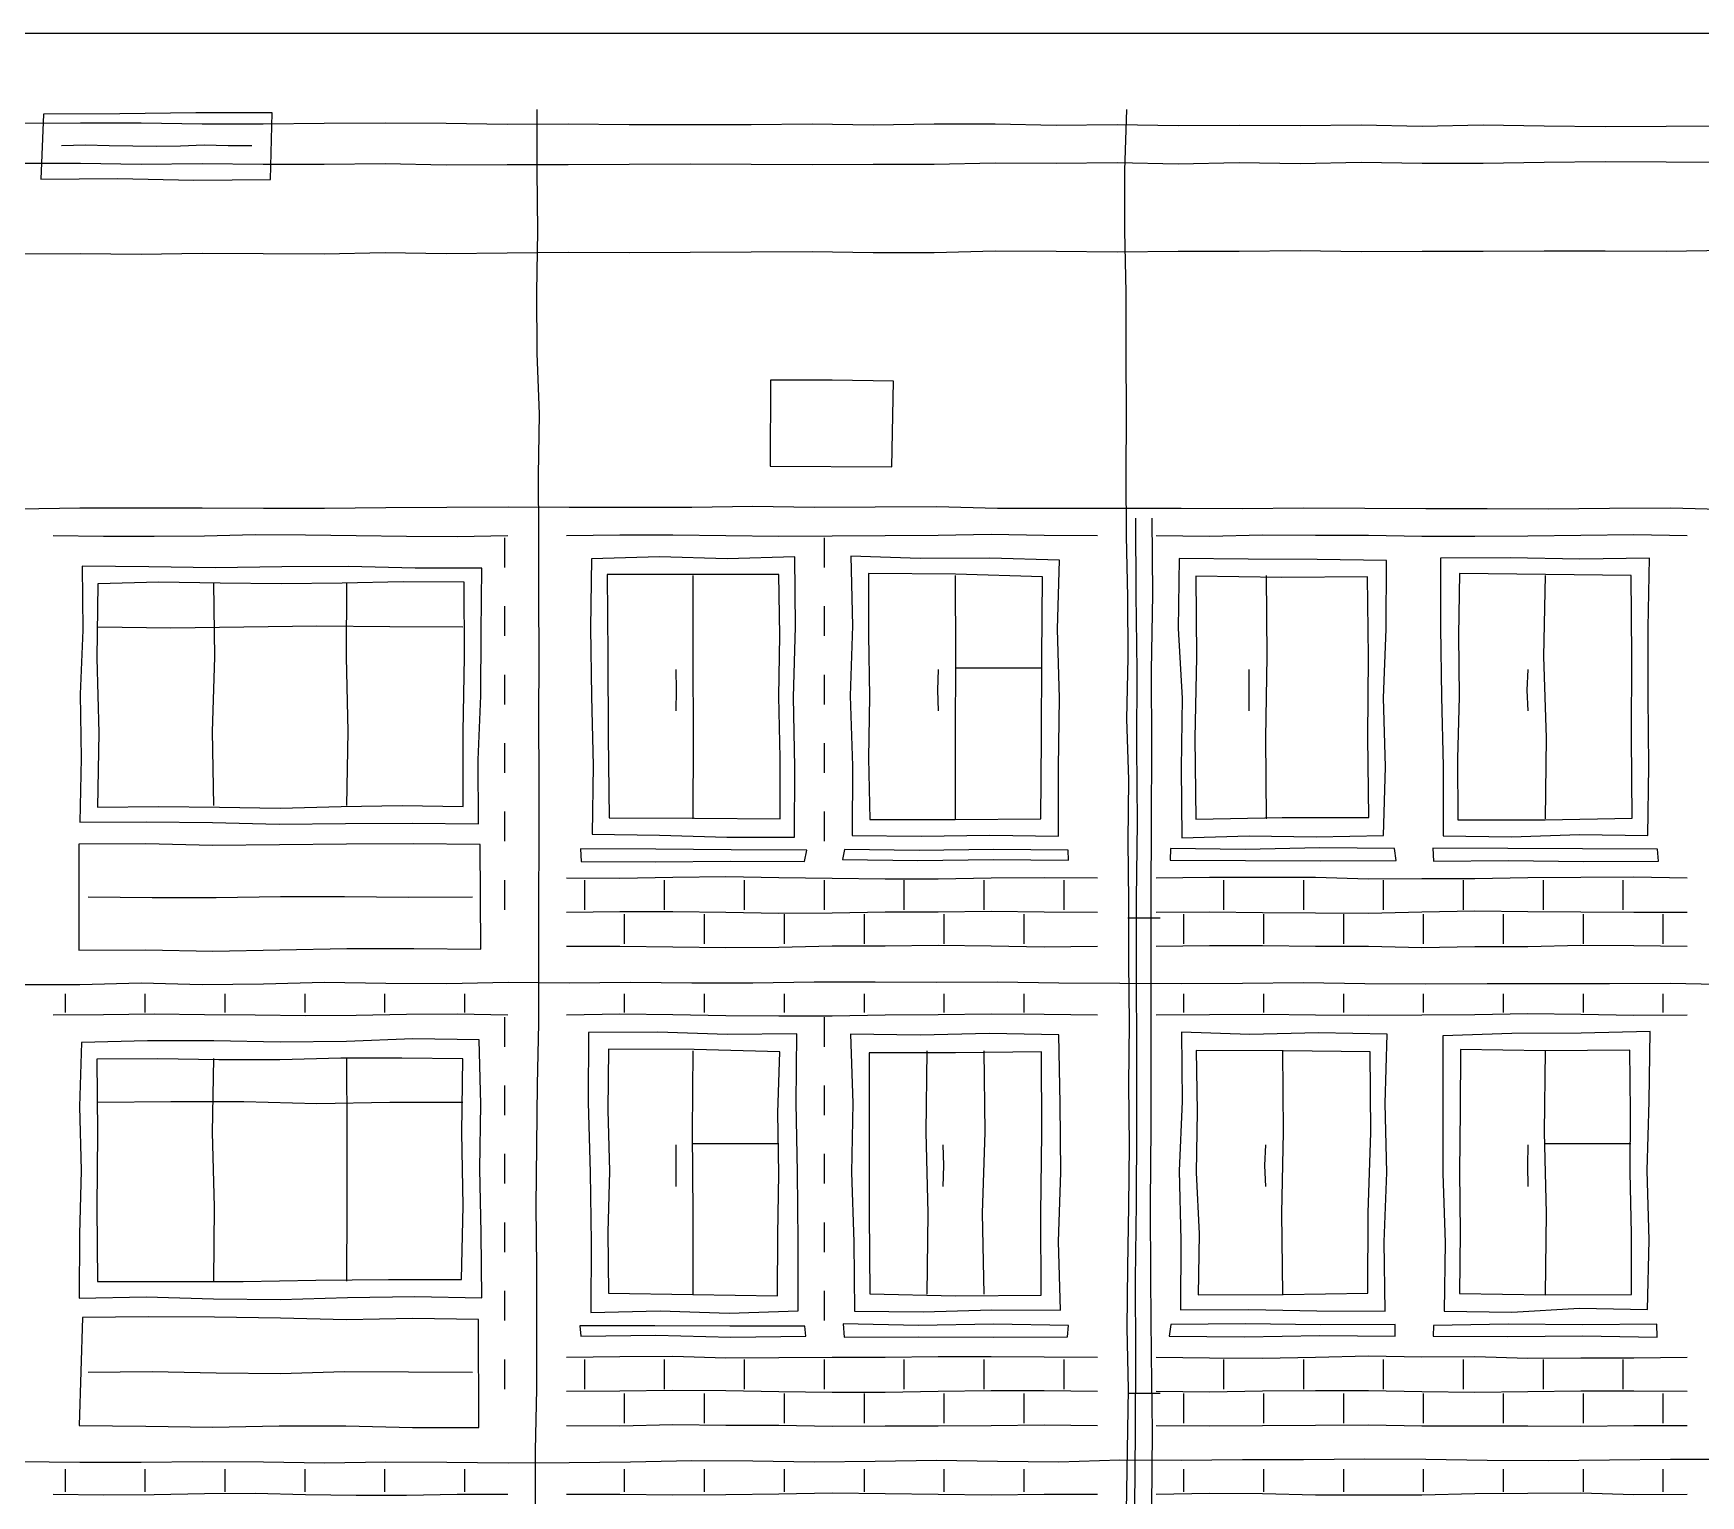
# Model space of a CAD drawing. Header units: millimetres. Extents: x 0 to 655, y 0 to 345.
# Drawn here: x 484.5 to 572.2, y 268.1 to 345 of the extents above; entities that cross this region are included whole.
import ezdxf

# ---------------------------------------------------------------- set-up
doc = ezdxf.new("R2010")
doc.units = ezdxf.units.MM
for name, color, linetype, true_color in [('01_KARKAS', 1, 'Continuous', 0xd62728), ('02_PROYOMY', 5, 'Continuous', 0x1f5fd6), ('03_BALKONY', 3, 'Continuous', 0x2ca02c), ('04_KLADKA', 32, 'Continuous', 0x8c5a2b), ('06_VODOSTOK', 4, 'Continuous', 0x0f9aa0), ('08_KRYSHA', 8, 'Continuous', 0x444444)]:
    doc.layers.add(name, color=color, linetype=linetype, true_color=true_color)

msp = doc.modelspace()

# ---------------------------------------------------------------- linework, layer by layer
at = {"layer": '01_KARKAS'}
for points in [[(575, 345), (571.8, 345), (568.6, 345), (565.4, 345), (562.2, 345), (559, 345), (555.8, 345), (552.6, 345), (549.4, 345), (546.2, 345), (543, 345), (539.8, 345), (536.6, 345), (533.4, 345), (530.2, 345), (527, 345), (523.8, 345), (520.6, 345), (517.4, 345), (514.2, 345), (511, 345), (507.8, 345), (504.6, 345), (501.4, 345), (498.2, 345), (495, 345), (491.8, 345), (488.6, 345), (485.4, 345), (482.2, 345)], [(510.918, 267.306), (510.909, 270.51), (510.99, 273.714), (510.984, 276.918), (510.989, 280.122), (510.944, 283.327), (510.986, 286.531), (511.018, 289.735), (511.096, 292.939), (511.083, 296.143), (511.093, 299.347), (511.097, 302.551), (511.105, 305.755), (511.081, 308.959), (511.101, 312.163), (511.082, 315.367), (511.09, 318.571), (511.079, 321.776), (511.122, 324.98), (511.002, 328.184), (510.986, 331.388), (511.036, 334.592), (510.993, 337.796), (511, 341)], [(541.98, 267.306), (542.036, 270.51), (542.092, 273.714), (542.023, 276.918), (542.044, 280.122), (542.098, 283.327), (542.137, 286.531), (542.106, 289.735), (542.139, 292.939), (542.101, 296.143), (542.109, 299.347), (542.069, 302.551), (542.112, 305.755), (542.008, 308.959), (542.077, 312.163), (542.046, 315.367), (541.981, 318.571), (541.973, 321.776), (541.989, 324.98), (541.967, 328.184), (541.971, 331.388), (541.893, 334.592), (541.899, 337.796), (542, 341)], [(483.742, 319.998), (486.959, 320.047), (490.175, 320.051), (493.392, 320.045), (496.608, 320.043), (499.825, 320.04), (503.041, 320.07), (506.258, 320.083), (509.474, 320.108), (512.691, 320.08), (515.907, 320.086), (519.124, 320.086), (522.34, 320.135), (525.557, 320.089), (528.773, 320.108), (531.99, 320.12), (535.206, 320.041), (538.423, 320.041), (541.639, 320.033), (544.856, 320.035), (548.072, 320.025), (551.289, 320.051), (554.505, 320.027), (557.722, 320.021), (560.938, 320.023), (564.155, 320.002), (567.371, 320.027), (570.588, 320.055), (573.804, 319.961)], [(483.742, 294.998), (486.959, 294.983), (490.175, 295.086), (493.392, 294.992), (496.608, 295.03), (499.825, 295.115), (503.041, 295.063), (506.258, 295.047), (509.474, 295.104), (512.691, 295.073), (515.907, 295.106), (519.124, 295.074), (522.34, 295.085), (525.557, 295.13), (528.773, 295.129), (531.99, 295.119), (535.206, 295.127), (538.423, 295.079), (541.639, 295.068), (544.856, 295.051), (548.072, 295.067), (551.289, 295.091), (554.505, 295.036), (557.722, 295.02), (560.938, 295.05), (564.155, 295.041), (567.371, 295.035), (570.588, 295.067), (573.804, 294.993)], [(483.742, 269.903), (486.959, 269.871), (490.175, 269.878), (493.392, 269.908), (496.608, 269.901), (499.825, 269.848), (503.041, 269.896), (506.258, 269.881), (509.474, 269.844), (512.691, 269.849), (515.907, 269.886), (519.124, 269.96), (522.34, 269.938), (525.557, 269.894), (528.773, 269.934), (531.99, 269.981), (535.206, 269.935), (538.423, 269.895), (541.639, 269.99), (544.856, 269.984), (548.072, 270.01), (551.289, 270.019), (554.505, 270.045), (557.722, 270.034), (560.938, 269.984), (564.155, 269.97), (567.371, 270.003), (570.588, 270.034), (573.804, 270.027)]]:
    msp.add_lwpolyline(points, dxfattribs=at)
at = {"layer": '02_PROYOMY'}
for points in [[(513.863, 317.363), (513.812, 313.745), (513.852, 310.126), (513.945, 306.508), (513.883, 302.889)], [(524.544, 317.476), (520.984, 317.363), (517.423, 317.475), (513.863, 317.363)], [(524.523, 302.731), (524.554, 306.417), (524.468, 310.104), (524.579, 313.79), (524.544, 317.476)], [(527.482, 317.514), (527.576, 313.84), (527.449, 310.164), (527.573, 306.491), (527.567, 302.816)], [(538.452, 317.296), (534.796, 317.413), (531.138, 317.392), (527.482, 317.514)], [(538.414, 302.797), (538.415, 306.422), (538.462, 310.047), (538.351, 313.672), (538.452, 317.296)], [(544.755, 317.387), (544.691, 313.713), (544.905, 310.042), (544.861, 306.368), (544.893, 302.694)], [(555.642, 317.278), (552.013, 317.329), (548.384, 317.354), (544.755, 317.387)], [(558.492, 317.408), (558.485, 313.759), (558.548, 310.111), (558.637, 306.463), (558.626, 302.814)], [(569.482, 317.408), (565.818, 317.353), (562.155, 317.421), (558.492, 317.408)], [(569.391, 302.816), (569.445, 306.464), (569.407, 310.112), (569.403, 313.76), (569.482, 317.408)], [(523.702, 316.555), (519.194, 316.546), (514.686, 316.539)], [(514.686, 316.539), (514.721, 312.276), (514.726, 308.014), (514.786, 303.751)], [(519.2, 303.7), (519.213, 307.967), (519.209, 312.233), (519.2, 316.5)], [(523.767, 303.701), (523.782, 306.915), (523.704, 310.128), (523.762, 313.342), (523.702, 316.555)], [(528.42, 316.594), (528.427, 313.361), (528.471, 310.128), (528.414, 306.895), (528.486, 303.663)], [(537.566, 316.429), (532.994, 316.556), (528.42, 316.594)], [(533, 303.7), (532.984, 307.967), (533.006, 312.233), (533, 316.5)], [(537.474, 303.697), (537.512, 307.941), (537.523, 312.185), (537.566, 316.429)], [(545.632, 316.455), (545.658, 312.197), (545.579, 307.94), (545.62, 303.682)], [(554.65, 316.432), (550.141, 316.382), (545.632, 316.455)], [(549.336, 303.7), (549.314, 307.967), (549.374, 312.233), (549.336, 316.5)], [(554.723, 303.775), (554.664, 307.993), (554.698, 312.213), (554.65, 316.432)], [(555.486, 302.832), (555.599, 306.442), (555.501, 310.055), (555.636, 313.666), (555.642, 317.278)], [(559.482, 316.598), (559.434, 313.359), (559.474, 310.119), (559.385, 306.879), (559.404, 303.639)], [(568.518, 316.497), (564, 316.541), (559.482, 316.598)], [(564, 303.7), (564.056, 307.967), (563.926, 312.233), (564, 316.5)], [(568.564, 303.733), (568.538, 307.988), (568.549, 312.242), (568.518, 316.497)], [(518.3, 309.37), (518.325, 310.465), (518.3, 311.56)], [(532.1, 309.37), (532.065, 310.465), (532.1, 311.56)], [(533, 311.636), (537.5, 311.636)], [(548.436, 309.37), (548.429, 310.465), (548.436, 311.56)], [(563.1, 309.37), (563.052, 310.465), (563.1, 311.56)], [(514.786, 303.751), (519.277, 303.743), (523.767, 303.701)], [(528.486, 303.663), (532.98, 303.668), (537.474, 303.697)], [(545.62, 303.682), (550.171, 303.779), (554.723, 303.775)], [(559.404, 303.639), (563.984, 303.655), (568.564, 303.733)], [(513.883, 302.889), (517.43, 302.849), (520.976, 302.738), (524.523, 302.731)], [(527.567, 302.816), (531.182, 302.793), (534.798, 302.842), (538.414, 302.797)], [(544.893, 302.694), (548.423, 302.807), (551.955, 302.755), (555.486, 302.832)], [(558.626, 302.814), (562.214, 302.76), (565.803, 302.874), (569.391, 302.816)], [(525.169, 302.047), (521.204, 302.071), (517.239, 302.108), (513.274, 302.122)], [(513.274, 302.122), (513.32, 301.45)], [(525.062, 301.456), (525.169, 302.047)], [(527.164, 302.091), (527.057, 301.563)], [(527.057, 301.563), (531.017, 301.507), (534.977, 301.565), (538.936, 301.523)], [(538.907, 302.056), (534.993, 302.088), (531.078, 302.033), (527.164, 302.091)], [(538.936, 301.523), (538.907, 302.056)], [(544.293, 302.143), (544.27, 301.523)], [(544.27, 301.523), (548.233, 301.514), (552.195, 301.493), (556.157, 301.515)], [(556.072, 302.14), (552.146, 302.167), (548.22, 302.088), (544.293, 302.143)], [(556.157, 301.515), (556.072, 302.14)], [(569.894, 302.113), (565.958, 302.128), (562.022, 302.134), (558.086, 302.159)], [(558.086, 302.159), (558.126, 301.471)], [(569.947, 301.478), (569.894, 302.113)], [(513.32, 301.45), (517.234, 301.444), (521.148, 301.472), (525.062, 301.456)], [(558.126, 301.471), (562.066, 301.505), (566.006, 301.455), (569.947, 301.478)], [(513.704, 292.474), (513.676, 288.791), (513.795, 285.109), (513.839, 281.426), (513.826, 277.743)], [(524.643, 292.397), (520.996, 292.364), (517.351, 292.489), (513.704, 292.474)], [(524.726, 277.833), (524.717, 281.474), (524.694, 285.115), (524.612, 288.756), (524.643, 292.397)], [(538.433, 292.344), (534.783, 292.412), (531.132, 292.325), (527.481, 292.384)], [(527.481, 292.384), (527.598, 288.744), (527.528, 285.102), (527.65, 281.462), (527.689, 277.821)], [(538.513, 277.866), (538.411, 281.485), (538.531, 285.105), (538.503, 288.725), (538.433, 292.344)], [(544.865, 292.49), (544.915, 288.84), (544.757, 285.192), (544.844, 281.542), (544.822, 277.893)], [(555.677, 292.384), (552.073, 292.456), (548.468, 292.354), (544.865, 292.49)], [(555.581, 277.811), (555.523, 281.455), (555.666, 285.097), (555.572, 288.741), (555.677, 292.384)], [(558.62, 292.293), (558.61, 288.671), (558.616, 285.05), (558.742, 281.429), (558.678, 277.808)], [(569.505, 292.512), (565.877, 292.427), (562.247, 292.42), (558.62, 292.293)], [(569.365, 277.899), (569.46, 281.551), (569.357, 285.206), (569.463, 288.858), (569.505, 292.512)], [(514.754, 291.59), (514.716, 288.384), (514.799, 285.178), (514.72, 281.973), (514.742, 278.767)], [(523.755, 291.45), (519.256, 291.573), (514.754, 291.59)], [(519.2, 278.7), (519.205, 282.967), (519.172, 287.233), (519.2, 291.5)], [(523.633, 278.617), (523.66, 281.826), (523.705, 285.034), (523.645, 288.243), (523.755, 291.45)], [(528.452, 291.405), (528.449, 287.176), (528.445, 282.947), (528.483, 278.718)], [(537.52, 291.453), (532.986, 291.393), (528.452, 291.405)], [(531.5, 278.7), (531.553, 282.967), (531.456, 287.233), (531.5, 291.5)], [(534.5, 278.7), (534.414, 282.967), (534.553, 287.233), (534.5, 291.5)], [(537.493, 278.662), (537.48, 282.926), (537.532, 287.189), (537.52, 291.453)], [(545.647, 291.528), (545.697, 288.313), (545.639, 285.098), (545.795, 281.885), (545.757, 278.67)], [(554.791, 291.442), (550.219, 291.505), (545.647, 291.528)], [(550.2, 278.7), (550.139, 282.967), (550.241, 287.233), (550.2, 291.5)], [(554.677, 278.766), (554.684, 282.991), (554.825, 287.216), (554.791, 291.442)], [(559.547, 291.571), (559.52, 288.364), (559.491, 285.158), (559.529, 281.951), (559.492, 278.745)], [(568.446, 291.529), (563.997, 291.508), (559.547, 291.571)], [(564, 278.7), (564.056, 282.967), (563.957, 287.233), (564, 291.5)], [(568.526, 278.693), (568.531, 281.902), (568.465, 285.111), (568.481, 288.32), (568.446, 291.529)], [(519.2, 286.636), (523.7, 286.636)], [(564, 286.636), (568.5, 286.636)], [(518.3, 284.37), (518.309, 285.465), (518.3, 286.56)], [(532.35, 284.37), (532.377, 285.465), (532.35, 286.56)], [(549.3, 284.37), (549.254, 285.465), (549.3, 286.56)], [(563.1, 284.37), (563.074, 285.465), (563.1, 286.56)], [(514.742, 278.767), (519.187, 278.691), (523.633, 278.617)], [(545.757, 278.67), (550.217, 278.691), (554.677, 278.766)], [(559.492, 278.745), (564.009, 278.665), (568.526, 278.693)], [(527.689, 277.821), (531.297, 277.785), (534.905, 277.883), (538.513, 277.866)], [(528.483, 278.718), (532.987, 278.616), (537.493, 278.662)], [(544.822, 277.893), (548.409, 277.903), (551.995, 277.834), (555.581, 277.811)], [(558.678, 277.808), (562.241, 277.767), (565.802, 277.964), (569.365, 277.899)], [(525.077, 277.03), (521.132, 277.034), (517.188, 277.039), (513.243, 277.049)], [(513.243, 277.049), (513.3, 276.494)], [(513.826, 277.743), (517.459, 277.83), (521.093, 277.711), (524.726, 277.833)], [(525.12, 276.502), (525.077, 277.03)], [(538.937, 277.067), (534.99, 277.123), (531.042, 277.068), (527.095, 277.151)], [(527.095, 277.151), (527.145, 276.452)], [(538.88, 276.472), (538.937, 277.067)], [(544.308, 277.106), (544.233, 276.502)], [(556.104, 277.121), (552.172, 277.097), (548.24, 277.148), (544.308, 277.106)], [(556.109, 276.501), (556.104, 277.121)], [(558.127, 277.066), (558.11, 276.5)], [(569.859, 277.137), (565.949, 277.096), (562.038, 277.128), (558.127, 277.066)], [(569.878, 276.454), (569.859, 277.137)], [(513.3, 276.494), (517.24, 276.545), (521.18, 276.451), (525.12, 276.502)], [(527.145, 276.452), (531.056, 276.472), (534.968, 276.455), (538.88, 276.472)], [(544.233, 276.502), (548.191, 276.459), (552.15, 276.529), (556.109, 276.501)], [(558.11, 276.5), (562.032, 276.478), (565.955, 276.514), (569.878, 276.454)]]:
    msp.add_lwpolyline(points, dxfattribs=at)
at = {"layer": '03_BALKONY'}
for points in [[(487.082, 316.987), (487.116, 313.621), (486.983, 310.256), (487.036, 306.89), (486.95, 303.525)], [(508.084, 316.884), (504.584, 316.887), (501.084, 316.966), (497.583, 316.953), (494.083, 316.897), (490.583, 316.951), (487.082, 316.987)], [(507.922, 303.439), (507.897, 306.801), (508.035, 310.161), (508.054, 313.523), (508.084, 316.884)], [(487.912, 316.064), (487.845, 312.147), (487.955, 308.23), (487.892, 304.312)], [(507.156, 316.149), (503.949, 316.157), (500.742, 316.087), (497.534, 316.057), (494.327, 316.098), (491.119, 316.141), (487.912, 316.064)], [(494, 304.4), (493.938, 308.3), (494.052, 312.2), (494, 316.1)], [(501, 304.4), (501.063, 308.3), (500.971, 312.2), (501, 316.1)], [(507.103, 304.349), (507.115, 308.282), (507.188, 312.215), (507.156, 316.149)], [(487.9, 313.8), (491.74, 313.741), (495.58, 313.792), (499.42, 313.846), (503.26, 313.815), (507.1, 313.8)], [(487.892, 304.312), (491.094, 304.344), (494.296, 304.318), (497.498, 304.263), (500.699, 304.34), (503.901, 304.399), (507.103, 304.349)], [(486.95, 303.525), (490.445, 303.541), (493.941, 303.516), (497.436, 303.413), (500.931, 303.451), (504.427, 303.478), (507.922, 303.439)], [(508.001, 302.352), (504.485, 302.379), (500.969, 302.377), (497.453, 302.34), (493.937, 302.301), (490.421, 302.378), (486.905, 302.37)], [(486.905, 302.37), (486.911, 296.799)], [(508.04, 296.856), (508.001, 302.352)], [(487.4, 299.6), (490.767, 299.571), (494.133, 299.569), (497.5, 299.623), (500.867, 299.618), (504.233, 299.588), (507.6, 299.6)], [(486.911, 296.799), (490.432, 296.817), (493.954, 296.745), (497.475, 296.812), (500.997, 296.882), (504.518, 296.876), (508.04, 296.856)], [(487.041, 291.934), (486.944, 288.576), (487.036, 285.217), (486.944, 281.859), (486.919, 278.501)], [(507.944, 292.086), (504.46, 292.126), (500.977, 291.997), (497.493, 291.954), (494.008, 292.025), (490.524, 292.021), (487.041, 291.934)], [(508.095, 278.522), (508.062, 281.913), (507.987, 285.304), (508.031, 288.696), (507.944, 292.086)], [(487.856, 291.064), (487.882, 287.165), (487.855, 283.265), (487.889, 279.366)], [(507.098, 291.074), (503.891, 291.122), (500.684, 291.113), (497.477, 291.023), (494.27, 291.024), (491.063, 291.085), (487.856, 291.064)], [(494, 279.4), (494.03, 283.3), (493.928, 287.2), (494, 291.1)], [(501, 279.4), (501.012, 283.3), (501.008, 287.2), (501, 291.1)], [(507.015, 279.483), (507.11, 283.346), (507.044, 287.211), (507.098, 291.074)], [(487.9, 288.8), (491.74, 288.834), (495.58, 288.837), (499.42, 288.736), (503.26, 288.807), (507.1, 288.8)], [(487.889, 279.366), (491.714, 279.368), (495.54, 279.375), (499.365, 279.448), (503.19, 279.475), (507.015, 279.483)], [(486.919, 278.501), (490.449, 278.567), (493.978, 278.455), (497.507, 278.431), (501.037, 278.541), (504.566, 278.588), (508.095, 278.522)], [(487.097, 277.49), (486.916, 271.807)], [(507.912, 277.378), (504.443, 277.422), (500.974, 277.35), (497.505, 277.441), (494.036, 277.492), (490.566, 277.516), (487.097, 277.49)], [(507.942, 271.702), (507.912, 277.378)], [(487.4, 274.6), (490.767, 274.647), (494.133, 274.578), (497.5, 274.538), (500.867, 274.646), (504.233, 274.624), (507.6, 274.6)], [(486.916, 271.807), (490.42, 271.775), (493.925, 271.71), (497.429, 271.793), (500.934, 271.792), (504.438, 271.702), (507.942, 271.702)]]:
    msp.add_lwpolyline(points, dxfattribs=at)
at = {"layer": '04_KLADKA'}
for points in [[(485.55, 318.6), (488.206, 318.565), (490.861, 318.56), (493.517, 318.581), (496.172, 318.656), (498.828, 318.633), (501.483, 318.606), (504.139, 318.554), (506.794, 318.547), (509.45, 318.6)], [(509.3, 316.92), (509.3, 318.48)], [(512.55, 318.6), (515.34, 318.631), (518.13, 318.625), (520.92, 318.601), (523.71, 318.556), (526.5, 318.573), (529.29, 318.603), (532.08, 318.622), (534.87, 318.667), (537.66, 318.619), (540.45, 318.6)], [(526.1, 316.92), (526.1, 318.48)], [(543.55, 318.6), (546.34, 318.571), (549.13, 318.639), (551.92, 318.621), (554.71, 318.607), (557.5, 318.561), (560.29, 318.562), (563.08, 318.578), (565.87, 318.608), (568.66, 318.642), (571.45, 318.6)], [(509.3, 313.32), (509.3, 314.88)], [(526.1, 313.32), (526.1, 314.88)], [(509.3, 309.72), (509.3, 311.28)], [(526.1, 309.72), (526.1, 311.28)], [(509.3, 306.12), (509.3, 307.68)], [(526.1, 306.12), (526.1, 307.68)], [(509.3, 302.52), (509.3, 304.08)], [(526.1, 302.52), (526.1, 304.08)], [(512.55, 300.6), (515.34, 300.581), (518.13, 300.625), (520.92, 300.667), (523.71, 300.618), (526.5, 300.586), (529.29, 300.544), (532.08, 300.55), (534.87, 300.596), (537.66, 300.609), (540.45, 300.6)], [(509.3, 298.92), (509.3, 300.48)], [(513.5, 298.92), (513.5, 300.48)], [(517.7, 298.92), (517.7, 300.48)], [(521.9, 298.92), (521.9, 300.48)], [(526.1, 298.92), (526.1, 300.48)], [(530.3, 298.92), (530.3, 300.48)], [(534.5, 298.92), (534.5, 300.48)], [(538.7, 298.92), (538.7, 300.48)], [(543.55, 300.6), (546.34, 300.631), (549.13, 300.634), (551.92, 300.636), (554.71, 300.548), (557.5, 300.565), (560.29, 300.567), (563.08, 300.621), (565.87, 300.631), (568.66, 300.642), (571.45, 300.6)], [(547.1, 298.92), (547.1, 300.48)], [(551.3, 298.92), (551.3, 300.48)], [(555.5, 298.92), (555.5, 300.48)], [(559.7, 298.92), (559.7, 300.48)], [(563.9, 298.92), (563.9, 300.48)], [(568.1, 298.92), (568.1, 300.48)], [(512.55, 298.8), (515.34, 298.834), (518.13, 298.832), (520.92, 298.794), (523.71, 298.737), (526.5, 298.75), (529.29, 298.812), (532.08, 298.818), (534.87, 298.84), (537.66, 298.804), (540.45, 298.8)], [(515.6, 297.12), (515.6, 298.68)], [(519.8, 297.12), (519.8, 298.68)], [(524, 297.12), (524, 298.68)], [(528.2, 297.12), (528.2, 298.68)], [(532.4, 297.12), (532.4, 298.68)], [(536.6, 297.12), (536.6, 298.68)], [(543.55, 298.8), (546.34, 298.819), (549.13, 298.767), (551.92, 298.75), (554.71, 298.746), (557.5, 298.807), (560.29, 298.857), (563.08, 298.821), (565.87, 298.816), (568.66, 298.794), (571.45, 298.8)], [(545, 297.12), (545, 298.68)], [(549.2, 297.12), (549.2, 298.68)], [(553.4, 297.12), (553.4, 298.68)], [(557.6, 297.12), (557.6, 298.68)], [(561.8, 297.12), (561.8, 298.68)], [(566, 297.12), (566, 298.68)], [(570.2, 297.12), (570.2, 298.68)], [(512.55, 297), (515.34, 297), (518.13, 296.965), (520.92, 296.934), (523.71, 296.955), (526.5, 297.016), (529.29, 297.02), (532.08, 297.057), (534.87, 297.018), (537.66, 296.964), (540.45, 297)], [(543.55, 297), (546.34, 297.049), (549.13, 297.044), (551.92, 297.008), (554.71, 297.008), (557.5, 296.937), (560.29, 296.987), (563.08, 296.996), (565.87, 297.051), (568.66, 297.049), (571.45, 297)], [(486.2, 293.52), (486.2, 294.5)], [(490.4, 293.52), (490.4, 294.5)], [(494.6, 293.52), (494.6, 294.5)], [(498.8, 293.52), (498.8, 294.5)], [(503, 293.52), (503, 294.5)], [(507.2, 293.52), (507.2, 294.5)], [(515.6, 293.52), (515.6, 294.5)], [(519.8, 293.52), (519.8, 294.5)], [(524, 293.52), (524, 294.5)], [(528.2, 293.52), (528.2, 294.5)], [(532.4, 293.52), (532.4, 294.5)], [(536.6, 293.52), (536.6, 294.5)], [(545, 293.52), (545, 294.5)], [(549.2, 293.52), (549.2, 294.5)], [(553.4, 293.52), (553.4, 294.5)], [(557.6, 293.52), (557.6, 294.5)], [(561.8, 293.52), (561.8, 294.5)], [(566, 293.52), (566, 294.5)], [(570.2, 293.52), (570.2, 294.5)], [(485.55, 293.4), (488.206, 293.411), (490.861, 293.439), (493.517, 293.41), (496.172, 293.398), (498.828, 293.364), (501.483, 293.372), (504.139, 293.43), (506.794, 293.453), (509.45, 293.4)], [(509.3, 291.72), (509.3, 293.28)], [(512.55, 293.4), (515.34, 293.445), (518.13, 293.405), (520.92, 293.368), (523.71, 293.344), (526.5, 293.351), (529.29, 293.399), (532.08, 293.416), (534.87, 293.44), (537.66, 293.431), (540.45, 293.4)], [(526.1, 291.72), (526.1, 293.28)], [(543.55, 293.4), (546.34, 293.418), (549.13, 293.427), (551.92, 293.389), (554.71, 293.376), (557.5, 293.396), (560.29, 293.418), (563.08, 293.465), (565.87, 293.429), (568.66, 293.385), (571.45, 293.4)], [(509.3, 288.12), (509.3, 289.68)], [(526.1, 288.12), (526.1, 289.68)], [(509.3, 284.52), (509.3, 286.08)], [(526.1, 284.52), (526.1, 286.08)], [(509.3, 280.92), (509.3, 282.48)], [(526.1, 280.92), (526.1, 282.48)], [(509.3, 277.32), (509.3, 278.88)], [(526.1, 277.32), (526.1, 278.88)], [(509.3, 273.72), (509.3, 275.28)], [(512.55, 275.4), (515.34, 275.428), (518.13, 275.441), (520.92, 275.366), (523.71, 275.375), (526.5, 275.394), (529.29, 275.394), (532.08, 275.429), (534.87, 275.439), (537.66, 275.417), (540.45, 275.4)], [(513.5, 273.72), (513.5, 275.28)], [(517.7, 273.72), (517.7, 275.28)], [(521.9, 273.72), (521.9, 275.28)], [(526.1, 273.72), (526.1, 275.28)], [(530.3, 273.72), (530.3, 275.28)], [(534.5, 273.72), (534.5, 275.28)], [(538.7, 273.72), (538.7, 275.28)], [(543.55, 275.4), (546.34, 275.362), (549.13, 275.344), (551.92, 275.403), (554.71, 275.463), (557.5, 275.419), (560.29, 275.425), (563.08, 275.35), (565.87, 275.353), (568.66, 275.355), (571.45, 275.4)], [(547.1, 273.72), (547.1, 275.28)], [(551.3, 273.72), (551.3, 275.28)], [(555.5, 273.72), (555.5, 275.28)], [(559.7, 273.72), (559.7, 275.28)], [(563.9, 273.72), (563.9, 275.28)], [(568.1, 273.72), (568.1, 275.28)], [(512.55, 273.6), (515.34, 273.621), (518.13, 273.657), (520.92, 273.639), (523.71, 273.597), (526.5, 273.551), (529.29, 273.557), (532.08, 273.605), (534.87, 273.64), (537.66, 273.636), (540.45, 273.6)], [(515.6, 271.92), (515.6, 273.48)], [(519.8, 271.92), (519.8, 273.48)], [(524, 271.92), (524, 273.48)], [(528.2, 271.92), (528.2, 273.48)], [(532.4, 271.92), (532.4, 273.48)], [(536.6, 271.92), (536.6, 273.48)], [(543.55, 273.6), (546.34, 273.58), (549.13, 273.618), (551.92, 273.636), (554.71, 273.638), (557.5, 273.592), (560.29, 273.562), (563.08, 273.595), (565.87, 273.632), (568.66, 273.625), (571.45, 273.6)], [(545, 271.92), (545, 273.48)], [(549.2, 271.92), (549.2, 273.48)], [(553.4, 271.92), (553.4, 273.48)], [(557.6, 271.92), (557.6, 273.48)], [(561.8, 271.92), (561.8, 273.48)], [(566, 271.92), (566, 273.48)], [(570.2, 271.92), (570.2, 273.48)], [(512.55, 271.8), (515.34, 271.794), (518.13, 271.859), (520.92, 271.826), (523.71, 271.821), (526.5, 271.761), (529.29, 271.777), (532.08, 271.786), (534.87, 271.797), (537.66, 271.831), (540.45, 271.8)], [(543.55, 271.8), (546.34, 271.786), (549.13, 271.805), (551.92, 271.822), (554.71, 271.845), (557.5, 271.788), (560.29, 271.777), (563.08, 271.777), (565.87, 271.775), (568.66, 271.806), (571.45, 271.8)], [(486.2, 268.32), (486.2, 269.5)], [(490.4, 268.32), (490.4, 269.5)], [(494.6, 268.32), (494.6, 269.5)], [(498.8, 268.32), (498.8, 269.5)], [(503, 268.32), (503, 269.5)], [(507.2, 268.32), (507.2, 269.5)], [(515.6, 268.32), (515.6, 269.5)], [(519.8, 268.32), (519.8, 269.5)], [(524, 268.32), (524, 269.5)], [(528.2, 268.32), (528.2, 269.5)], [(532.4, 268.32), (532.4, 269.5)], [(536.6, 268.32), (536.6, 269.5)], [(545, 268.32), (545, 269.5)], [(549.2, 268.32), (549.2, 269.5)], [(553.4, 268.32), (553.4, 269.5)], [(557.6, 268.32), (557.6, 269.5)], [(561.8, 268.32), (561.8, 269.5)], [(566, 268.32), (566, 269.5)], [(570.2, 268.32), (570.2, 269.5)], [(485.55, 268.2), (488.206, 268.151), (490.861, 268.18), (493.517, 268.232), (496.172, 268.238), (498.828, 268.178), (501.483, 268.148), (504.139, 268.148), (506.794, 268.198), (509.45, 268.2)], [(512.55, 268.2), (515.34, 268.186), (518.13, 268.166), (520.92, 268.169), (523.71, 268.215), (526.5, 268.264), (529.29, 268.223), (532.08, 268.194), (534.87, 268.149), (537.66, 268.184), (540.45, 268.2)], [(543.55, 268.2), (546.34, 268.246), (549.13, 268.236), (551.92, 268.156), (554.71, 268.165), (557.5, 268.163), (560.29, 268.22), (563.08, 268.239), (565.87, 268.257), (568.66, 268.179), (571.45, 268.2)]]:
    msp.add_lwpolyline(points, dxfattribs=at)
at = {"layer": '06_VODOSTOK'}
for points in [[(542.412, 267.5), (542.451, 271.5), (542.473, 275.5), (542.448, 279.5), (542.508, 283.5), (542.524, 287.5), (542.533, 291.5), (542.506, 295.5), (542.508, 299.5), (542.553, 303.5), (542.522, 307.5), (542.535, 311.5), (542.485, 315.5), (542.475, 319.5)], [(543.314, 267.5), (543.342, 271.5), (543.294, 275.5), (543.257, 279.5), (543.245, 283.5), (543.283, 287.5), (543.287, 291.5), (543.278, 295.5), (543.278, 299.5), (543.3, 303.5), (543.305, 307.5), (543.3, 311.5), (543.358, 315.5), (543.325, 319.5)], [(542.05, 298.5), (543.75, 298.5)], [(542.05, 273.5), (543.75, 273.5)]]:
    msp.add_lwpolyline(points, dxfattribs=at)
at = {"layer": '08_KRYSHA'}
for points in [[(483.778, 340.271), (486.985, 340.287), (490.191, 340.292), (493.397, 340.248), (496.603, 340.236), (499.809, 340.273), (503.015, 340.289), (506.222, 340.282), (509.428, 340.229), (512.634, 340.245), (515.84, 340.214), (519.046, 340.205), (522.253, 340.215), (525.459, 340.237), (528.665, 340.192), (531.871, 340.236), (535.077, 340.236), (538.284, 340.175), (541.49, 340.202), (544.696, 340.155), (547.902, 340.172), (551.108, 340.154), (554.314, 340.183), (557.521, 340.126), (560.727, 340.186), (563.933, 340.132), (567.139, 340.099), (570.345, 340.126), (573.552, 340.14)], [(485.054, 340.743), (484.914, 337.327)], [(497.07, 340.819), (493.064, 340.812), (489.059, 340.762), (485.054, 340.743)], [(496.978, 337.319), (497.07, 340.819)], [(486, 339.1), (487.25, 339.139), (488.5, 339.099), (489.75, 339.082), (491, 339.067), (492.25, 339.093), (493.5, 339.132), (494.75, 339.099), (496, 339.1)], [(483.778, 338.169), (486.985, 338.166), (490.191, 338.115), (493.397, 338.154), (496.603, 338.127), (499.809, 338.128), (503.015, 338.161), (506.222, 338.089), (509.428, 338.099), (512.634, 338.101), (515.84, 338.115), (519.046, 338.135), (522.253, 338.116), (525.459, 338.103), (528.665, 338.128), (531.871, 338.128), (535.077, 338.183), (538.284, 338.171), (541.49, 338.206), (544.696, 338.142), (547.902, 338.214), (551.108, 338.157), (554.314, 338.228), (557.521, 338.166), (560.727, 338.176), (563.933, 338.231), (567.139, 338.268), (570.345, 338.245), (573.552, 338.222)], [(484.914, 337.327), (488.935, 337.361), (492.957, 337.275), (496.978, 337.319)], [(483.778, 333.408), (486.985, 333.421), (490.191, 333.394), (493.397, 333.444), (496.603, 333.417), (499.809, 333.415), (503.015, 333.472), (506.222, 333.431), (509.428, 333.466), (512.634, 333.491), (515.84, 333.474), (519.046, 333.488), (522.253, 333.505), (525.459, 333.527), (528.665, 333.473), (531.871, 333.485), (535.077, 333.561), (538.284, 333.542), (541.49, 333.512), (544.696, 333.546), (547.902, 333.545), (551.108, 333.586), (554.314, 333.534), (557.521, 333.553), (560.727, 333.552), (563.933, 333.558), (567.139, 333.557), (570.345, 333.551), (573.552, 333.595)], [(523.275, 326.762), (523.25, 322.241)], [(529.737, 326.712), (526.506, 326.762), (523.275, 326.762)], [(529.642, 322.214), (529.737, 326.712)], [(523.25, 322.241), (529.642, 322.214)]]:
    msp.add_lwpolyline(points, dxfattribs=at)

doc.saveas('drawing.dxf')
